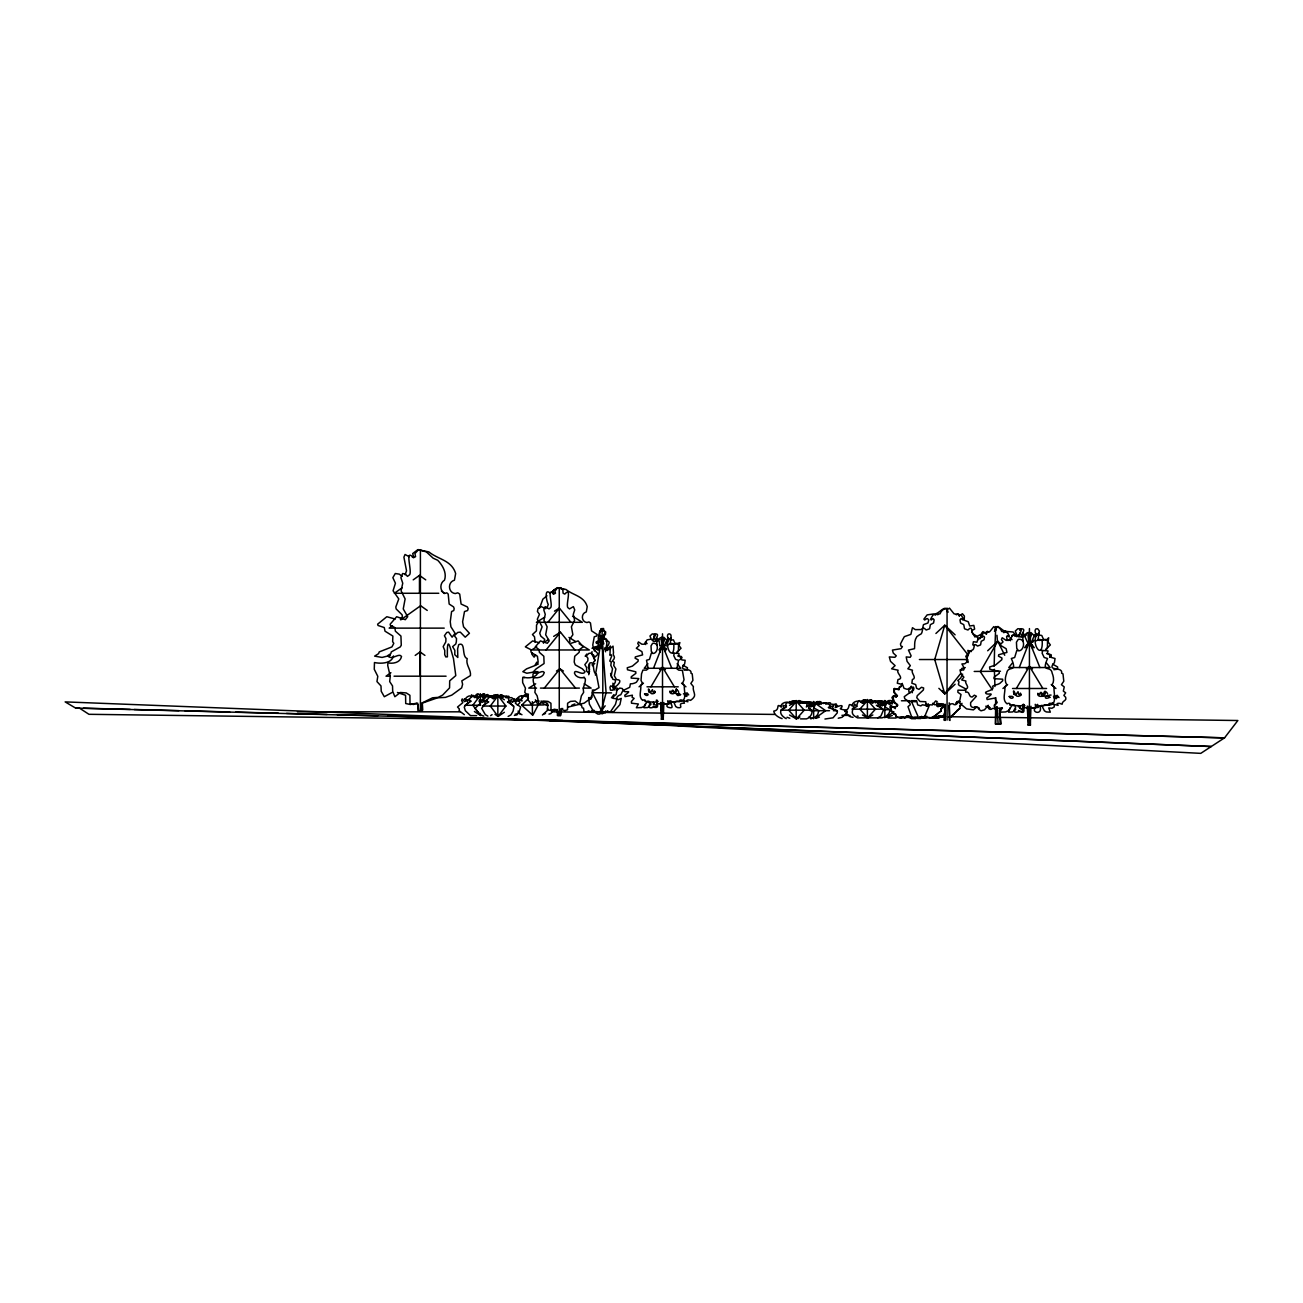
<?xml version="1.0" encoding="UTF-8"?>
<svg xmlns="http://www.w3.org/2000/svg" width="1303" height="1303" viewBox="0 0 1303 1303"><rect width="100%" height="100%" fill="white"/><g stroke="black" fill="none" stroke-linecap="round" stroke-linejoin="round"><path stroke-width="1.5" d="M1019.712 707.985L1019.125 705.754M558.173 711.454L558.482 715.526M652.428 652.754L651.288 651.288L651.028 645.881L652.608 643.34C660.393 641.858 657.592 656.093 651.37 653.031L649.464 659.383L646.5 660.263L648.177 668.716L646.369 670.133L642.933 670.084L641.532 673.814L641.027 680.378L642.493 683.44L640.734 685.459C641.483 690.525 637.949 697.007 642.754 700.411A4.007 2.834 -90 0 1 645.229 700.232C643.91 703.49 648.291 699.63 649.969 701.926L655.246 702.17L657.396 700.867L656.924 703.522L662.168 704.288L661.908 719.158L661.126 702.529M996.958 706.682L998.147 723.898M1018.034 650.018L1016.747 648.357L1016.438 642.232L1018.246 639.366C1026.911 637.867 1023.881 653.78 1016.845 650.327L1014.679 657.494L1011.323 658.504C1017.969 673.716 1007.968 664.742 1006.682 673.211C1005.509 676.029 1004.222 681.469 1006.812 684.678L1004.825 686.958C1005.574 692.642 1001.698 700.02 1007.105 703.864A4.528 3.209 -90 0 1 1009.906 703.669C1008.424 707.35 1013.359 702.968 1015.265 705.574L1021.21 705.851L1023.653 704.369L1023.116 707.382L1029.028 708.246L1028.751 725.038M601.497 713.034C601.4 710.233 601.807 712.024 603.582 712.204L610.227 712.171L615.456 704.386L616.71 699.76C616.938 696.991 607.605 700.623 616.124 694.515L617.329 688.245L615.342 687.821L612.98 690.183L610.456 690.15L609.967 687.284L610.667 685.883L611.547 686.437C614.788 684.71 617.85 679.075 612.899 679.368L611.27 675.606L612.491 668.732L610.83 665.393L611.254 662.103L609.755 661.028L611.742 655.832L611.042 654.643L609.934 655.344L610.325 645.979L608.794 648.096C602.263 654.139 608.876 643.145 606.204 640.897C606.937 637.721 603.582 640.245 603.631 638.275C601.595 635.88 607.328 632.476 603.436 630.587C601.823 625.196 595.943 637.9 599.315 641.923M938.453 715.917L938.193 717.823L929.919 717.823M919.462 718.181L911.172 718.507L909.673 716.503L907.051 716.047L904.64 717.904L903.321 716.976C900.259 717.318 895.21 719.093 895.389 714.337C892.034 715.054 894.477 711.291 891.35 711.519L890.03 706.877L893.939 706.91M938.209 717.416L930 717.758M944.968 720.478L945.326 704.337M602.312 713.05C603.273 689.792 602.654 652.738 602.165 639.284M782.109 718.637C777.891 717.318 774.129 714.451 773.754 711.129C780.92 710.119 775.057 702.154 781.328 707.122C779.503 703.636 787.207 700.281 790.221 703.376M917.393 718.165C917.817 716.113 913.973 716.992 915.064 718.556C922.459 715.884 919.055 719.191 911.253 718.442L908.924 716.129L906.334 716.292L904.803 717.806L903.516 716.862C900.454 717.204 895.487 718.881 895.682 714.158C892.376 714.842 894.803 711.112 891.692 711.324L890.405 706.649L895.943 706.959M588.207 711.177L589.624 712.252L592.621 711.357L593.402 712.415L594.331 710.672M601.351 648.682L601.693 645.457M599.934 632.199L600.292 630.457L601.986 630.619L602.116 628.388L602.116 639.838M986.208 634.333L987.299 631.255L988.635 632.183M584.216 677.153C581.757 678.944 575.47 677.12 574.509 673.358C573.955 668.439 581.431 675.133 584.298 672.788L585.047 671.696L582.392 668.862L575.242 664.872L574.2 662.038L574.721 656.256L579.118 652.396L579.542 649.513L583.255 646.842L578.109 640.913L571.235 643.259M418.703 710.738L417.726 703.197L413.312 704.5L410.005 703.522L409.908 695.281L406.259 692.935L400.363 692.479L394.874 696.73L392.692 691.274L392.529 685.932L389.678 681.583L390.265 676.322L387.74 665.621L387.919 662.543L389.434 663.129C394.337 663.602 400.363 662.152 401.519 656.533C399.337 652.624 392.903 659.562 388.848 656.875L387.919 655.507L390.851 653.634L391.275 651.923L400.282 646.907L401.275 645.197L400.933 636.043L395.379 631.189L394.858 627.557L390.428 625.473L390.167 624.186L396.649 616.726L405.314 619.691L407.692 616.694L403.246 608.941L405.119 598.924L401.08 590.796L402.741 583.223L400.917 577.652L402.643 573.515L405.461 574.134L407.481 576.382L409.565 574.786C412.497 571.414 404.011 547.407 413.458 557.749L415.559 556.658L414.973 553.547L418.589 549.638L426.407 551.935L433.166 558.205L437.71 560.274C442.629 565.339 447.059 572.994 444.47 580.21C439.632 583.027 439.746 590.634 444.372 593.533L446.831 592.816L448.199 594.087L449.16 604.038L453.591 606.921L454.177 608.696L453.753 610.553L451.587 611.53L450.252 621.792L450.903 626.792L455.073 633.274L452.092 637.183L448.607 632.134L446.766 632.46L444.421 635.75L445.935 638.535L445.805 641.89L443.167 646.63L444.763 650.425L444.714 654.66L445.773 656.924L447.401 656.842C446.896 632.883 450.317 647.933 453.477 658.585L455.789 675.606L449.682 680.866L449.568 687.903L442.58 695.134L438.134 697.382L432.596 697.789L421.765 703.099L421.39 710.738M557.928 715.526L557.147 709.549L553.645 710.591L551.022 709.793L550.941 703.262L548.042 701.405L543.367 701.047L539.019 704.418L537.145 695.851L534.881 692.382L535.354 688.212C534.474 685.427 531.217 677.755 534.686 677.739C538.579 678.114 543.367 676.974 544.296 672.511C542.553 669.416 537.439 674.905 534.23 672.788L533.481 671.696L536.152 668.862L544.084 663.52L543.823 656.256L539.409 652.396L539.002 649.513L535.272 646.842L540.419 640.913L547.293 643.259L549.182 640.881L545.664 634.74L547.146 626.792L543.937 620.342L545.257 614.332L543.807 609.902L545.175 606.628L549.019 608.908L550.68 607.638C553.009 604.95 546.266 585.894 553.759 594.103L555.436 593.24L554.948 590.78L557.831 587.669L564.036 589.493M995.59 708.767L995.459 724.012L1001.29 723.898L999.662 712.888L1000.509 709.027L1002.414 708.278M994.352 669.286L994.955 686.502M996.811 706.959L996.453 710.689L995.785 707.203M607.589 710.786L608.794 712.301M663.129 719.158L662.869 704.288L670.068 703.685L669.319 701.03L671.012 700.819M668.064 644.79L671.713 643.275L673.83 644.724C674.596 662.087 664.041 648.177 668.781 639.561C668.195 632.346 660.654 659.693 663.83 639.398C660.735 633.665 657.787 642.558 653.226 641.288C650.62 639.447 659.758 633.681 652.249 633.909L649.969 636.011L651.207 639.073L647.054 639.903L644.415 644.219L641.858 644.219L638.437 641.907L637.737 643.487L639.154 645.588L636.32 648.259L641.907 651.63L642.591 654.888L635.343 656.924L635.115 658.21L638.193 659.839L638.079 661.321L632.395 666.126L627.248 667.771L627.492 669.775L635.783 671.811L635.848 673.39L631.255 676.762L631.189 678.097L638.812 678.586L636.401 682.218A12.118 12.118 0 0 1 632.069 683.733L630.391 683.831L629.724 687.316L623.73 690.183C623.42 694.043 634.252 688.587 624.772 695.216L625.065 696.616L632.395 695.183L632.118 697.349L634.138 698.375L631.401 701.503L631.499 703.197L638.356 703.995L636.353 707.757L641.613 707.545A7.525 7.525 0 0 1 643.731 706.649L647.168 701.763L650.344 703.343L648.764 706.275C649.269 709.663 653.976 706.356 656.142 707.073L656.891 705.298L654.432 704.728L653.731 702.333M926.742 716.145L926.075 717.839L922.622 717.334M995.785 697.642L995.541 704.988M1035.706 641.011L1039.827 639.301L1042.221 640.946C1043.084 660.556 1031.145 644.838 1036.52 635.098C1035.852 626.938 1027.318 657.852 1030.917 634.919L1027.92 632.574M1030.412 725.038L1030.005 708.246L1038.361 707.382L1037.628 704.369M1019.516 706.031L1020.298 708.734L1023.083 709.369L1022.22 711.389C1019.777 710.575 1014.467 714.321 1013.897 710.477L1015.672 707.171L1014.858 705.754L1012.089 705.395L1008.196 710.917A8.502 8.502 0 0 0 1005.802 711.927L999.873 712.171L1002.137 707.92L997.593 708.262L994.384 707.008L994.287 705.102L997.186 702.643C996.681 700.428 994.889 700.639 995.394 697.952L987.12 699.564L986.778 697.985C997.495 690.492 985.263 696.665 985.605 692.3C987.593 690.785 995.248 689.743 992.528 686.323L995.02 685.02A13.681 13.681 0 0 0 999.922 683.309L1002.691 680.736L1002.642 679.205L994.042 678.651L994.108 677.137L999.303 673.325L999.222 671.55L989.857 669.237L989.58 666.989L995.394 665.116L1001.828 659.676L1001.942 658.015L998.473 656.158L998.733 654.725L1006.926 652.428L1006.144 648.731L999.841 644.92L1003.033 641.923L1001.437 639.545L1002.219 637.753L1006.095 640.359L1008.978 640.359L1011.242 638.258L1011.975 635.473L1016.649 634.545L1015.265 631.075L1017.838 628.714C1025.249 628.388 1018.164 634.333 1018.229 636.727C1022.725 638.193 1025.184 633.339 1028.572 632.509L1031.52 634.919C1027.204 638.535 1032.22 646.141 1033.8 640.245M602.344 629.838C601.953 631.776 600.455 625.701 600.748 630.571L599.543 631.808L600.667 639.447L599.038 638.144L598.94 641.516L598.207 640.832C600.048 662.608 594.412 637.232 594.347 650.979M944.838 720.119L945.115 705.819L943.486 703.897L941.173 703.767C939.561 706.031 935.619 704.06 937.134 701.551L935.668 700.965L932.411 704.939L929.593 704.793L928.55 705.9L922.361 704.793L920.879 705.9L917.67 704.923L916.905 701.747L908.696 701.47L904.754 698.766L904.266 696.665L913.582 689.955L913.94 687.984L910.911 687.267L907.311 689.368L903.973 688.293L902.637 684.564L897.295 683.228L897.979 679.58C904.966 678.57 895.65 672.723 898.125 670.214L891.594 668.797L895.096 665.638L890.535 661.387L889.297 656.924L894.917 657.298L896.269 655.832L893.304 653.096L892.441 650.083L901.024 648.666L902.425 646.597L900.91 646.06L900.454 643.975L902.718 639.594L904.331 636.662L910.878 634.366L912.458 627.704L915.292 629.626L920.96 629.561L922.638 628.274L923.436 624.658L927.98 622.981L928.778 619.821C926.238 616.172 925.13 622.036 923.876 619.12L927.117 614.902L933.648 613.925C938.697 615.423 946.043 601.807 947.818 612.296M601.449 642.021L601.953 636.125L603.778 643.959M663.895 702.529L663.227 719.158L663.015 704.288L668.244 703.636L667.641 700.867L669.791 702.17L675.068 701.926C676.746 699.63 681.111 703.49 679.791 700.232A4.007 2.834 -90 0 1 682.283 700.411L687.903 701.747L686.958 700.232A4.007 4.007 0 0 1 690.476 700.411C691.6 699.662 695.118 697.138 694.597 694.629C694.124 691.323 692.789 689.89 693.391 686.6L690.834 683.44L692.919 680.378L692.202 673.814L690.997 673.293C692.316 666.843 676.909 672.283 684.629 663.96L685.183 660.263L681.86 659.953L680.215 656.842L677.707 655.914M1030.999 706.259L1030.25 725.038L1029.842 708.246L1035.755 707.382L1035.234 704.369L1037.66 705.851L1043.605 705.574C1045.527 702.968 1050.462 707.35 1048.964 703.653A4.528 3.209 -90 0 1 1051.765 703.864L1058.117 705.363L1057.059 703.653A4.528 4.528 0 0 1 1061.017 703.864L1062.157 704.206C1061.831 700.623 1067.173 700.998 1065.691 697.333L1063.883 695.379L1065.659 692.838L1063.346 691.095L1064.242 686.958L1061.424 684.678L1063.785 681.225L1062.987 673.814L1061.619 673.211C1063.101 665.931 1045.69 672.071 1054.42 662.673L1055.039 658.504L1049.876 657.038L1049.436 654.627L1047.4 653.243L1048.035 650.897L1040.853 650.311M592.018 651.663L591.79 653.927L595.113 660.442M943.926 720.119L945.033 713.49L944.3 705.819L939.821 703.783M962.64 674.107L960.572 678.244L957.786 680.541C960.848 682.251 956.663 684.222 959.383 685.492L965.637 688.847L964.595 690.248L957.949 690.167L957.868 692.284L961.011 694.483L959.269 702.757L966.549 708.881L973.455 709.874L976.501 707.171M604.625 638.047L603.484 635.261M588.744 674.71L589.542 671.045M588.598 697.887L589.379 704.174L593.81 712.024L599.559 712.171C600.83 708.751 600.178 716.064 603.55 713.116M912.247 692.756L913.077 686.795M599.95 641.956L599.543 640.229M554.036 709.19L550.892 713.572L548.986 714.109M595.422 675.133L601.953 636.125L602.556 640.05M994.971 645.636L994.694 644.057L994.173 666.256M668.765 703.05C666.566 705.004 665.426 707.317 670.247 707.757C674.954 708.262 668.895 702.985 672.267 701.747L673.814 702.187L675.801 706.666A7.525 5.326 -90 0 1 677.299 707.545C685.411 708.718 675.622 703.001 684.45 703.197L683.44 700.477M926.4 703.767C924.935 709.5 929.446 702.496 928.795 706.731L924.234 717.644L920.732 716.731L919.462 717.578L932.606 717.741L939.789 711.796M1036.488 706.845C1028.963 712.285 1043.866 716.308 1039.745 705.754M959.627 706.47L961.093 704.337M945.441 710.656L942.981 716.78L939.74 715.95L939.414 717.872L936.14 717.79M656.973 644.79L656.582 637.867L659.383 641.89L659.79 645.881L662.527 645.034L666.37 645.881M1023.164 641.011C1019.923 616.352 1031.422 660.246 1027.969 634.919L1030.95 632.574L1035.396 636.727M600.992 640.034L601.953 636.125L606.09 692.756L601.432 710.607L592.49 692.707L611.53 692.887M1038.328 634.105L1039.452 631.075L1037.644 628.714C1033.816 627.753 1034.582 634.3 1037.579 634.984M666.387 644.122L666.957 641.89M614.951 690.118L614.544 687.87L613.045 688.75M657.119 700.118C656.435 704.418 660.523 708.962 652.819 707.073M491.866 696.111C489.749 694.58 488.055 700.2 486.556 699.662C489.879 705.102 484.374 698.245 484.569 701.258L485.433 703.441L481.654 708.327L485.367 714.712L487.876 716.113M604.967 713.148L605.765 710.884M532.145 652.624L531.738 654.041L534.116 657.152L535.598 655.051M1016.715 636.727L1017.089 635.473L1019.972 635.033L1020.037 632.997M1026.243 648.21L1026.748 644.887L1027.399 646.141M645.441 703.995L644.024 707.757L647.738 707.545A7.525 5.326 -90 0 1 649.236 706.649L649.48 706.226M1010.134 707.92L1008.538 712.171L1012.724 711.927A8.502 6.01 -90 0 1 1014.418 710.917L1015.803 709.093M676.86 652.282L681.046 648.259L679.042 645.588L679.873 642.591L675.329 644.219L673.439 639.903C667.853 640.881 673.342 635.555 669.775 633.909C666.778 632.932 666.713 638.421 669.351 638.959M1045.658 649.464L1050.365 644.92L1048.101 641.923L1048.687 637.753L1045.934 640.359M938.209 716.65L938.844 715.673M911.22 686.176L910.634 688.847C908.957 688.359 907.637 691.73 910.113 692.887M405.086 574.786L406.536 570.812L403.914 557.179L405.054 554.475L409.191 556.723M547.113 607.638L548.27 604.478C546.69 602.181 543.677 587.05 550.371 593.305M897.23 706.193L897.392 704.581L893.874 702.659L891.952 697.398L894.314 695.851L896.317 696.796M653.503 668.276L662.51 645.311L666.175 649.904M1019.255 667.543L1029.435 641.597L1034.289 647.705M902.376 683.44L901.253 686.404L899.673 686.714L899.103 689.531L894.395 688.456L894.379 692.333L897.441 695.623L896.024 696.975L893.158 696.16M902.165 683.554L901.041 686.551L899.445 686.86L898.842 689.678L894.086 688.652L894.07 692.512L896.806 696.519M542.423 715.021L547.423 710.412L547.521 708.229M602.442 629.333L603.55 628.437L603.892 630.619L605.7 631.906L605.439 634.577L603.468 635.945C602.589 641.483 606.107 637.346 606.97 639.854L606.449 641.646L607.573 640.978C612.833 642.705 602.914 648.861 607.687 650.506M919.446 717.578L920.7 716.764L922.866 717.92L924.12 717.073L932.427 717.855L941.222 710.949L941.385 708.409L943.242 706.91C943.453 702.447 935.407 710.037 937.655 703.897L938.486 703.473M988.211 705.265L987.348 706.78L985.768 706.21M653.503 704.923L653.389 702.089M535.126 665.084L536.803 662.152L538.074 664.335M664.204 649.562L664.888 648.226L665.361 651.809M1031.341 646.402L1032.123 644.887L1032.644 648.943M534.67 671.501L533.008 674.14L532.943 677.544M892.653 696.486L894.526 702.529M593.305 666.403L593.565 661.973L594.868 660.914L593.451 654.709M912.963 717.301L909.233 717.79L908.533 716.096M956.842 710.966L953.796 714.191M650.441 705.037L651.093 703.881M994.971 631.173L995.834 626.548L996.062 630.082M914.673 717.09L912.605 717.823L911.563 716.65L908.012 706.682C908.957 705.216 912.605 705.232 908.044 701.519L907.963 700.672M958.992 700.851L955.653 703.131M650.946 686.811L662.51 667.185L665.426 669.628M1016.356 688.489L1029.419 666.305L1032.53 668.911M946.678 609.983L949.48 608.143L954.073 613.843L961.158 614.902L963.454 619.12C962.591 622.15 962.005 616.221 959.985 619.821L960.555 622.981L963.764 624.658L964.529 628.795L967.95 630C973.699 624.039 969.839 633.877 974.465 634.675L977.266 636.662L978.423 639.594M928.273 703.767L926.97 705.135L925.619 704.386M1003.847 632.753L1005.362 630.847L1007.138 632.802M608.941 649.643L613.013 646.141L613.501 652.787C612.019 656.191 617.117 655.979 612.312 661.175L614.283 662.282L613.729 665.556L615.912 668.944L614.332 675.785L616.498 679.58C622.459 679.612 619.479 683.472 615.814 686.583L613.55 686.046L612.638 687.43M493.055 698.717C494.765 697.089 491.573 694.45 495.303 694.906L499.945 696.079C501.557 693.668 503.495 694.955 502.502 697.773M956.288 614.821L957.933 613.746L959.301 616.058M802.208 703.017C803.967 701.796 807.893 701.128 807.567 703.213C812.241 702.431 810.596 704.874 812.306 705.314L810.482 706.894L815.352 704.728L813.74 707.871L818.447 710.477M877.652 717.872L880.877 716.08L883.499 709.988L879.786 706.861L880.926 703.718L877.489 705.868L878.776 704.304C877.44 703.995 879.02 701.486 875.421 702.203C875.453 700.086 872.749 700.737 870.974 702.382C871.316 697.594 869.036 701.714 866.137 700.46C862.895 698.017 865.518 702.822 863.498 702.822C860.192 697.626 862.928 704.369 859.557 700.607C855.892 702.073 858.172 708.865 854.507 703.978C853.367 710.477 848.742 713.311 857.504 717.872L881.919 717.872L885.845 716.617L888.923 713.474L890.177 709.988L884.916 706.861L886.545 703.718L881.675 705.868L883.483 704.304C881.789 703.848 883.418 701.421 878.759 702.203C879.134 700.183 874.883 700.623 873.385 702.187C871.414 702.219 872.473 697.512 869.476 700.786L865.795 700.444M653.976 635.457L655.262 633.909C661.761 633.616 651.679 641.874 657.233 641.011M1019.793 630.473L1021.243 628.714C1027.644 628.812 1019.646 634.919 1022.008 637.053M935.407 614.869L936.727 613.664L937.834 614.821M945.31 716.308L942.525 716.031L942.118 717.187L941.369 716.324M586.79 654.041L585.161 656.223M844.539 710.64C851.673 709.304 846.461 701.209 852.52 706.096C850.892 702.74 858.286 698.734 861.886 702.822C864.98 702.903 860.811 698.897 864.834 699.809L865.615 700.46M962.005 703.343L960.132 705.216L959.969 708.392L957.135 710.33M660.035 639.236L658.015 640.441M483.755 716.113L480.204 714.712L474.96 708.327L480.286 703.441L479.064 701.258L479.683 699.695L482.077 702.366L483.885 701.519L481.882 699.662L483.38 700.102C482.273 698.717 486.361 696.209 487.42 696.698L490.303 697.252L488.43 696.991C483.429 689.613 494.831 701.649 491.508 695.721C496.785 702.529 492.436 691.649 498.463 696.323L499.326 696.079C502.144 691.551 500.287 701.78 503.87 695.704C504.147 698.603 509.75 693.945 509.212 697.756C514.082 696.861 512.16 699.809 513.952 700.265L512.128 702.138L516.998 699.564L515.385 703.311L520.63 707.024L519.376 711.194L516.297 714.924L514.392 715.428M493.414 698.783L498.104 695.655L505.906 706.047L498.104 716.422L494.977 714.337M601.432 710.607L605.178 705.803M611.416 697.789L613.908 694.597M938.86 688.342L944.756 693.831L960.637 673.57M1026.699 633.861L1027.432 632.932M647.9 663.683L644.236 668.276L680.785 668.276L677.137 663.683M658.862 649.904L662.51 645.311L671.778 668.276M1012.431 662.966L1008.783 667.543L1050.088 667.543L1046.439 662.966M1024.581 647.705L1029.435 641.597L1039.908 667.543M871.365 701.6L873.531 701.682M547.895 622.313L559.394 608.126L570.893 622.313M546.055 649.969L560.469 632.183L574.884 649.969M544.345 688.098L559.932 668.879L563.401 671.012M994.433 631.206L995.378 630.115C995.345 624.039 1000.623 627.899 1001.698 631.466L1007.431 632.427L1009.336 636.059C1008.685 638.665 1008.196 633.567 1006.567 636.613L1007.072 639.317L1009.108 640.164M400.363 619.381L402.415 616.694L402.073 614.772L396.161 608.941L395.803 607.003L398.783 598.924L393.066 590.796L395.428 583.223L392.854 577.652L395.281 573.515L399.288 574.134L402.122 576.382M551.576 592.344L554.508 589.493L555.974 589.689M543.367 643.014L544.719 639.366L540.826 636.157L539.735 633.193L542.113 626.792L540.37 623.518M965.262 667.608L961.777 668.423L961.011 670.345M959.252 615.798L962.445 613.746L964.383 616.058L964.22 620.228L968.292 621.775L969.709 625.994L973.846 625.391L974.644 629.056L972.103 630.457L972.038 632.02L975.019 637.118M596.253 649.334L597.132 646.109L598.647 646.19M667.576 640.881L670.915 637.867L670.133 644.122M1035.152 636.597L1038.931 633.193L1038.035 640.245M560.046 715.526L560.355 711.454M925.146 716.129L923.094 717.057M612.589 711.861L610.879 712.122M925 716.227L923.387 717.073M535.37 699.792L538.155 705.086L532.813 715.266L521.672 705.184L528.497 698.522M538.286 621.938L536.527 625.179L536.429 630.847L532.455 634.545L534.507 636.792L535.126 642.298M987.69 650.767L997.772 641.239L1000.753 643.845M598.81 636.499L599.999 635.701M935.912 633.47L944.756 625.228L955.099 634.838M942.313 690.72L944.756 693.831L955.099 684.238M517.405 705.346L519.897 702.61L519.017 700.46C518.773 697.463 524.36 704.157 520.988 698.799C522.242 698.945 525.63 692.87 523.138 696.405L521.803 695.672C520.646 695.802 515.239 697.105 519.343 701.356M639.073 686.811L643.47 683.13M659.579 669.628L662.51 667.185L674.384 686.811M1002.952 688.489L1007.626 684.58M1026.308 668.911L1029.419 666.305L1042.84 688.489M921.612 716.292L920.667 718.556L917.393 718.474M594.38 648.405L595.78 647.672L596.351 648.601M679.71 659.839L682.039 657.657L681.29 656.435L678.733 656.223L678.977 653.536L672.625 653.031M959.659 708.571L950.131 717.22M560.355 709.467L561.707 708.474M809.684 705.509L814.033 702.382C818.789 705.46 821.737 702.578 824.766 702.789C826.2 704.06 831.623 701.226 830.548 704.076L834.083 704.434C839.621 702.252 832.584 707.529 837.194 705.281L837.585 706.079C829.164 710.933 845.403 701.812 841.461 707.676C836.363 710.07 849.686 708.93 846.966 712.953L842.015 717.318L838.236 718.23M815.483 717.986L825.63 710.705L814.033 702.382L810.466 703.669M880.861 704.5L885.209 701.372L892.36 703.929M886.659 716.976L893.907 711.78M1023.474 636.727L1026.357 635.098M402.22 587.686L394.369 593.272L438.769 593.272M413.198 579.868L419.468 575.405L425.739 579.868M392.496 625.766L389.174 628.127L444.225 628.127M400.77 619.87L420.641 605.732L427.254 610.439M390.9 672.723L386.03 676.192L390.037 676.192M415.201 655.409L420.055 651.956L424.925 655.409M560.371 715.526L560.811 711.454M490.661 715.64L492.078 714.647M508.121 716.422L510.906 714.924L513.073 711.194L513.952 707.024L511.884 704.548M676.794 652.754L678.407 651.288L678.521 644.724L676.534 643.34L671.24 644.301M1045.576 650.018L1047.4 648.357L1047.531 640.946L1045.267 639.366L1039.289 640.441M574.835 703.946L571.789 705.232M471.263 701.112L465.024 705.265L480.644 705.265M488.739 701.894L482.485 706.047L505.906 706.047M504.342 712.269L498.104 716.422L490.303 706.047L498.104 695.655L504.342 699.809M1049.762 657.331L1051.326 656.158L1051.146 654.725L1046.602 653.585M544.621 617.231L536.396 622.313L582.392 622.313L572.538 616.221M554.475 611.156L559.394 608.126M536.722 646.825L531.64 649.969L589.298 649.969L579.118 643.698M543.514 642.64L548.596 639.512M553.677 636.369L560.469 632.183M535.68 683.831L528.757 688.098L536.543 688.098M556.479 671.012L559.932 668.879L575.519 688.098M960.23 701.877L956.907 702.806M545.501 713.441L544.149 713.979M616.612 690.395L619.739 688.065L622.362 688.538L622.981 690.395L620.765 694.792C618.681 694.939 614.43 698.278 618.241 699.711L621.238 698.392L619.919 704.646L613.045 712.334L608.354 711.894M592.002 648.275L593.842 647.558L594.591 648.503M786.051 707.268L780.839 710.168L812.078 710.168L808.609 708.229M789.52 705.33L796.459 701.454L799.928 703.392M799.928 716.959L796.459 718.881L789.52 715.021M857.227 706.259L852.032 709.158L883.255 709.158L876.316 705.281M862.439 703.343L867.635 700.444L872.847 703.343M872.847 714.972L867.635 717.872L862.439 714.972M412.399 557.293L413.556 556.658L412.709 553.547L417.84 549.638L428.882 551.935C438.085 559.459 451.734 560.176 455.643 573.532L454.438 580.21C447.401 582.066 448.085 592.767 455.236 593.565L457.776 592.816L459.715 594.087L461.083 604.038L467.337 606.921L468.184 608.696L467.565 610.553L464.503 611.53L462.614 621.792L463.542 626.792L469.438 633.274L465.22 637.183L460.301 632.134L457.679 632.46L454.356 635.75L456.522 638.535L456.327 641.89L455.757 644.024L452.613 646.63L454.861 650.425L454.78 654.66L457.809 657.478L457.597 648.894L458.721 644.643C466.034 641.255 461.327 656.761 467.191 658.585C465.513 665.051 471.263 669.579 470.432 675.606L461.816 680.866L462.614 684.27L461.653 687.903L451.766 695.134L445.479 697.382L437.645 697.789L422.319 703.099L422.742 710.054L421.797 710.738L418.002 710.738L418.198 705.623L416.634 703.197L410.38 704.5L405.705 703.522L405.575 695.281L397.431 692.496M552.928 593.745L553.84 593.24L553.172 590.78L557.244 587.669L566.007 589.493C573.304 595.455 584.135 596.025 587.23 606.628L586.285 611.938C580.698 613.42 581.236 621.906 586.904 622.541L588.94 621.938L590.471 622.948L591.546 630.847L597.181 634.545L596.693 636.027L594.266 636.792L592.784 644.936L593.5 648.91L598.191 654.041L594.836 657.152L590.927 653.145L588.858 653.406L586.22 656.012L587.93 658.227L587.783 660.898L584.835 664.644L586.627 667.657L586.562 671.029L588.956 673.26L589.689 663.08C595.487 660.393 591.757 672.69 596.399 674.14L598.989 687.642L592.148 691.812L592.002 697.398L584.167 703.148L567.717 707.187M504.88 696.535L506.183 696.046L505.89 697.756C509.62 696.958 507.844 699.955 509.229 700.265L508.251 702.317L511.395 699.564L510.255 703.311L511.623 704.386M583.842 677.739C587.327 677.755 584.053 685.427 583.174 688.212L583.646 692.382L581.382 695.851L579.526 704.418L575.177 701.047L570.486 701.405L567.587 703.262L567.505 709.793L564.899 710.591L561.381 709.549L560.616 715.526L557.375 715.526L557.521 711.471L556.283 709.549M1011.763 636.222C1013.864 633.063 1014.907 638.063 1015.917 635.555L1013.082 631.988L1004.515 631.255L997.903 626.45L995.671 628.127L994.987 645.343M560.795 709.467L562.733 708.474M1021.943 709.158L1022.936 706.503L1024.875 705.721M523.203 696.307C525.093 695.102 526.754 694.727 528.383 697.463M519.131 698.164L516.314 698.685L518.333 700.525L516.542 701.389M1051.065 695.053L1049.241 695.199M392.056 692.479L384.304 696.73L381.225 691.274L380.981 685.932L376.958 681.583L377.789 676.322L374.27 669.286L374.466 662.543C380.965 663.911 391.666 663.618 393.539 655.93M591.937 664.921L594.771 663.536M810.727 718.881L815.287 717.106L817.73 714.5L818.789 710.689M1019.467 706.487L1018.262 706.731M491.752 696.991L494.57 697.3M822.926 703.539L826.037 702.692L825.597 704.076C830.386 703.311 828.822 705.607 830.581 706.079L828.659 707.578L833.773 705.509L832.08 708.523L837.389 711.21L837.21 712.953L833.04 717.823L824.946 719.028M900.096 718.018L903.109 717.155M938.73 703.767L934.886 704.858L932.541 703.327M815.808 718.393L819.392 717.106M881.642 702.659L885.209 701.372L895.373 708.653M887.001 717.367L892.36 715.445M976.403 636.841L980.068 634.773L981.045 637.134L979.775 638.893M1053.72 697.805C1058.753 699.271 1059.078 694.939 1053.492 696.323M683.423 693.847C687.186 691.812 689.808 696.714 684.906 694.743M601.986 630.619L603.208 630.277M953.715 714.223L951.353 716.878L948.405 717.155M909.413 717.22L900.406 718.018M593.891 690.02L592.181 690.101M546.967 595.78L542.862 599.152L539.523 608.322M545.81 608.664L540.924 606.53L538.041 608.468L537.422 611.498L539.458 614.332L537.292 619.283L538.383 621.14M684.14 670.182L687.284 669.775L687.463 667.771L682.984 665.23M1053.883 669.693L1057.433 669.237L1057.629 666.989L1052.563 664.107M589.233 663.846L588.321 667.38L589.624 669.384M555.355 709.321L551.316 710.591L547.602 709.793L547.504 703.262L541.038 701.047M932.101 717.041C934.267 716.503 936.075 714.679 936.14 717.399M390.346 655.344L382.072 657.429L374.629 656.126L378.603 653.634L379.206 651.923L391.942 646.907L393.799 643.34L392.643 641.646L392.871 636.043L385.02 631.189L384.271 627.557L378.017 625.473L377.642 624.186L386.812 616.726L395.167 619.023M867.831 701.633L868.857 701.682M558.107 587.946L560.697 587.669L562.749 589.461L563.108 593.24L564.769 594.103C572.278 585.894 565.535 604.95 567.864 607.638L569.525 608.908L573.369 606.628L574.721 609.902L573.271 614.332L574.607 620.342L571.398 626.792L572.88 634.74L569.541 639.366L569.981 642.135M521.591 696.6L521.851 698.017M791.41 704.027C793.038 702.578 790.041 700.395 793.657 700.819L796.817 702.008L799.081 700.493L799.488 703.229L802.225 701.486L802.681 703.213M938.958 703.587L937.394 704.043C935.163 710.168 943.16 702.659 942.916 707.106L941.075 708.588L940.913 711.129M1001.795 708.278L999.287 709.988L1000.199 723.996L996.306 723.947M548.172 705.135L545.191 704.939L541.152 702.056M540.24 622.508L539.328 621.889M999.906 723.882L995.541 724.077L995.948 710.054L994.45 708.49L992.365 708.474C991.046 710.428 987.365 709.027 988.684 706.747L987.365 706.307L984.498 709.826L981.029 710.819L978.634 709.125C979.107 704.5 971.631 710.233 970.621 705.184L970.621 702.61L976.436 696.242L974.335 695.183L972.071 697.089C968.162 697.024 970.328 691.111 965.588 692.121L965.946 688.994C970.523 687.561 964.269 683.326 965.881 680.997L961.695 679.971L963.878 677.169L960.881 673.667L960.018 669.889L963.601 670.035L964.35 668.276L961.907 663.944L964.676 663.781L968.064 661.191L965.8 656.272L968.601 653.357L967.803 650.376L971.435 651.565M651.581 639.903L654.513 639.073L653.699 636.662M819.506 704.223L817.926 701.47L814.57 702.92L806.476 701.926L807.779 703.017M543.677 704.939L521.672 705.184M1000.476 671.257L974.204 671.452M933.811 717.872C938.551 717.692 937.297 714.549 940.88 716.927L945.441 716.471M523.985 677.153C527.715 678.863 537.797 677.527 537.944 671.55M536.934 671.55L526.819 673.244L522.812 671.696L526.575 668.862L536.689 664.872L538.155 662.038L537.422 656.256L531.184 652.396L530.598 649.513L525.337 646.842L532.618 640.913L539.247 642.737M901.432 700.786L909.185 700.705M599.119 646.174L598.305 647.249M672.804 702.17L679.335 701.372C687.74 702.17 683.798 690.395 684.303 685.459L682.544 683.44L684.026 679.71L682.381 670.394L678.651 670.133L676.86 668.716L678.537 660.263L675.573 659.383L673.765 655.621L674.156 653.536L672.609 652.754M1041.064 705.851L1048.443 704.956C1057.987 705.851 1053.361 692.544 1054.046 686.958L1052.058 684.678C1054.664 681.469 1053.361 676.029 1052.189 673.211C1050.918 664.742 1040.902 673.716 1047.547 658.504L1044.192 657.494L1042.139 653.243L1042.579 650.897L1040.836 650.018M919.381 659.53L967.738 659.53M394.043 676.192L446.082 676.192M646.988 686.811L678.228 686.811M540.452 688.098L579.428 688.098M583.321 688.098L591.122 688.098L584.184 683.831M1012.529 688.489L1046.57 688.489M549.345 720.51L1211.253 746.521L65.15 701.894L75.639 708.099L79.418 708.099L88.946 714.305L562.652 720.51L1224.543 737.856L1237.85 720.51L949.545 716.731M883.271 709.695L891.008 709.695M810.157 710.705L829.506 710.705M833.366 710.705L837.243 710.705L828.317 707.513M297.41 711.829L460.057 711.829M551.56 711.829L774.927 714.435M476.637 715.64L470.497 715.64L465.35 710.705L464.226 707.04L467.956 702.659L467.109 700.477C466.914 697.48 472.403 704.32 469.096 698.88C470.53 698.652 472.94 694.108 474.259 695.802C480.774 701.682 473.559 690.72 481.002 695.558L483.266 693.733L483.674 696.991L486.41 694.922L486.622 696.339M888.19 718.018L896.122 718.018M800.465 718.881L806.476 718.881L809.261 717.627L811.427 714.5L812.306 710.998L808.609 707.871L809.749 704.728L806.296 706.894L807.583 705.314C806.264 705.004 807.827 702.496 804.244 703.213L804.374 701.714L802.013 702.545M661.158 719.158L663.471 719.158M1027.904 725.038L1030.51 725.038M539.149 701.047C536.054 698.815 530.5 707.317 530.24 702.545L528.171 700.086L527.992 695.851L524.783 692.382L525.451 688.212L522.666 682.642L522.601 679.726L522.812 677.283L524.523 677.739M916.677 700.705L911.123 700.688L917.98 716.357M875.241 702.806C877.766 703.099 874.052 699.646 878.548 703.197M894.786 707.122L897.8 705.232L894.037 701.47L890.177 703.213L889.118 700.46L885.747 701.91L879.769 700.9L880.03 703.017M471.979 696.665L469.943 695.916C469.129 695.558 464.731 697.887 465.92 699.32L464.405 698.88L466.409 700.737L464.601 701.584L462.207 698.913L461.604 700.477L462.826 702.659L457.532 707.04L459.308 708.913L459.128 710.705L464.357 714.663M841.933 715.314L850.045 715.428M939.382 716.601L945.473 716.683M83.473 708.197L130.186 709.402M134.242 709.5L178.902 710.656M184.993 710.803L229.67 711.959M235.762 712.106L278.402 713.213M286.513 713.409L327.118 714.451M337.282 714.712L377.886 715.754M388.033 716.015L428.638 717.057M432.71 717.171L562.652 720.51M75.639 708.099L1224.543 737.856L1200.763 753.362L678.488 725.999M979.319 708.18L975.051 706.666M684.287 695.02L686.893 696.453M528.464 694.206L527.406 693.994L527.682 696.616M517.633 714.63L515.222 714.093M608.061 711.601L604.266 712.236C602.507 709.402 600.748 717.008 596.008 713.018L595.373 711.373M594.152 710.379L592.067 710.542L590.829 712.269L589.803 711.194L585.177 711.927L583.972 711.259L583.516 708.132C580.568 708.506 583.076 704.988 580.324 704.89L580.226 703.946M1024.451 705.151L1023.116 704.434C1023.718 708.588 1026.227 715.836 1018.441 710.477M658.096 701.551L656.256 700.216M789.846 718.246L786.996 717.285M521.966 714.728L518.936 713.083M802.111 702.692L803.12 702.903M986.615 633.844L982.934 631.597L981.322 633.6L981.534 637.151L978.081 638.551L976.941 642.184L973.406 641.727L972.804 644.871L973.895 645.408M472.663 696.421L471.409 694.955L474.878 697.724M821.199 704.239L820.287 702.789L821.118 701.959L819.701 701.47L814.945 702.92L808.577 701.926L808.854 704.027M798.609 718.523L794.797 717.285M853.074 717.334L850.175 716.731L845.956 713.49M806.199 702.903L804.537 703.131M990.329 707.838L987.43 705.949M857.227 715.95L858.172 716.259M518.105 711.063L520.272 714.223M598.957 642.314C596.057 639.496 594.412 644.105 598.272 643.633L599.087 644.04M667.022 640.441L663.862 637.314L661.843 638.242L661.224 640.506L662.527 645.034L664.367 639.398L661.745 637.265M808.674 717.106L812.241 718.393M844.784 711.438L846.315 712.22M598.386 643.698L597.507 643.096M1047.579 693.717C1045.071 688.131 1041.993 698.115 1044.941 694.01C1047.189 690.167 1042.791 690.199 1044.517 694.499C1042.514 694.434 1039.289 692.251 1042.775 696.356C1044.143 695.265 1050.006 697.431 1047.791 695.069M678.57 691.437L676.794 689.645L674.905 692.74L676.99 690.215L676.224 688.733L675.866 692.121C668.439 689.824 678.407 696.356 678.765 692.642M485.465 697.186L484.455 693.733L481.263 695.558L477.826 694.141C473.934 693.343 476.067 702.48 480.644 694.89L485.319 698.001M568.955 637.411L575.731 641.597M514.229 701.6L514.115 698.75L515.108 700.525M507.47 701.894L513.724 706.047M474.39 711.487L479.081 714.598M441.424 591.041L444.567 593.272M1038.898 635.033L1041.781 635.473L1043.915 640.359M1051.228 684.58L1055.902 688.489M681.534 683.13L685.932 686.811M1055.332 697.854L1056.342 698.734M546.478 704.337L547.895 705.786M660.116 652.2L660.132 648.226L660.833 649.562M945.326 716.536L942.786 716.096L941.548 717.139L939.789 715.933M608.338 648.519L607.149 647.754L605.537 649.48L605.064 648.666M1041.7 705.395L1044.452 710.917A8.502 6.01 -90 0 1 1046.146 711.927L1050.332 712.171L1048.736 707.92L1051.961 708.262L1054.225 707.008L1054.29 705.102L1052.238 702.643M959.155 701.796L956.988 701.551C958.503 704.06 954.562 706.031 952.949 703.767L950.636 703.897L949.007 705.819L949.284 720.119M1057.075 695.216L1059.046 697.594M686.974 692.756L688.717 694.857M967.966 654.855L944.756 625.228L934.723 659.53L944.756 693.831M483.983 699.336L480.644 694.89L472.826 705.265L480.644 715.64M992.397 689.89L980.296 671.664L997.772 641.239L1004.743 655.262M1010.411 640.75L1010.2 637.753L1012.04 639.659M645.685 644.562L645.49 641.907L647.119 643.601M489.179 696.584C487.859 694.76 492.192 696.6 491.866 697.952M526.282 696.877C522.308 694.238 526.347 694.613 528.008 696.372M786.23 718.637C781.914 716.585 777.419 711.275 783.787 707.985C780.399 701.209 788.95 710.444 785.725 704.337C786.344 701.014 791.41 703.913 789.862 701.503C795.042 706.601 791.051 698.115 798.299 701.812C799.847 699.874 801.85 700.656 800.856 703.229M666.533 649.366L665.882 648.226L665.149 649.236M588.989 697.48L591.008 699.108L591.301 696.16M996.469 628.469L993.766 626.645L989.743 631.694L983.358 632.9L981.371 636.597C982.218 639.154 982.625 634.056 984.514 637.053L984.058 639.773L981.192 641.337L980.589 644.904L977.511 646.076C972.299 641.19 975.817 649.529 971.729 650.327L969.237 652.151L966.891 658.504L966.549 660.979L968.178 662.51M997.446 641.483L996.958 635.278M926.286 704.923L925.733 701.747L919.934 701.47L916.807 697.756L917.214 695.753L923.387 689.955L923.648 687.984L921.498 687.267L918.957 689.368L916.595 688.293L915.651 684.564L911.872 683.228L912.344 679.58C917.491 678 910.602 672.934 912.458 670.214L907.833 668.797L910.325 665.638L907.083 661.387L906.204 656.924L910.178 657.298L911.139 655.832L908.435 650.083L914.511 648.666C914.95 645.294 913.859 641.011 916.856 636.662L919.657 634.675C924.283 633.877 920.423 624.039 926.172 630L929.593 628.795L930.358 624.658L933.567 622.981L934.137 619.821C932.117 616.221 931.531 622.15 930.668 619.12L932.964 614.902L940.049 613.843C941.271 609.739 947.721 605.472 947.607 612.296M596.839 711.454L597.328 713.083M878.043 703.017C876.919 698.669 883.499 702.626 887.929 701.714L890.144 700.46L892.294 700.949L891.741 703.066M604.69 647.884L605.602 651.809M610.602 673.374L611.514 677.299M612.882 683.179L614.25 689.075M949.219 702.838L950.017 720.478M1027.22 706.259L1028.295 725.038M660.556 702.529L661.501 719.158M1027.872 706.259L1028.621 725.038M999.548 713.262L999.727 718.034M600.992 711.519L601.025 713.148M532.308 701.682L532.455 714.842M1029.435 628.583L1029.435 725.038M947.053 608.078L947.053 720.119M884.835 700.46L884.835 717.774M867.391 699.483L867.391 717.872M813.642 701.47L813.642 718.784M796.198 700.493L796.198 718.881M662.51 633.795L662.51 719.158M559.264 587.669L559.264 715.526M497.844 694.515L497.844 716.113M480.384 693.733L480.384 704.353M480.384 713.458L480.384 715.347M420.397 549.638L420.397 710.738M420.055 651.956L420.055 676.192M419.468 575.405L419.468 593.272M655.197 692.316C654.432 694.271 649.041 694.532 651.174 691.437L652.428 689.645L653.08 692.121L654.22 692.43L654.513 690.916L655.197 692.316M1021.161 694.727C1020.298 696.91 1014.206 697.203 1016.617 693.717L1018.034 691.681L1018.767 694.499L1020.054 694.841L1020.396 693.115L1021.161 694.727M673.863 691.437C676.436 694.825 668.553 694.466 669.97 691.079C671.973 695.069 671.599 687.284 673.863 691.437M1042.27 693.717C1045.153 697.545 1036.26 697.154 1037.856 693.31C1040.12 697.822 1039.696 689.026 1042.27 693.717M648.796 691.698C652.119 695.395 647.037 684.01 648.796 691.698M1013.929 694.01C1017.692 698.196 1011.942 685.329 1013.929 694.01M644.562 693.896C646.728 697.952 651.386 692.789 644.562 693.896M1009.157 696.502C1011.454 700.981 1016.926 695.46 1009.304 696.421M680.573 694.597C675.182 697.822 676.713 691.551 680.573 694.597M1049.843 697.3C1042.481 700.916 1045.446 693.115 1049.843 697.3M796.459 701.454L788.657 710.168L796.459 718.881L804.26 710.168L796.459 701.454M867.635 700.444L859.833 709.158L867.635 717.872L875.453 709.158L867.635 700.444"/></g></svg>
